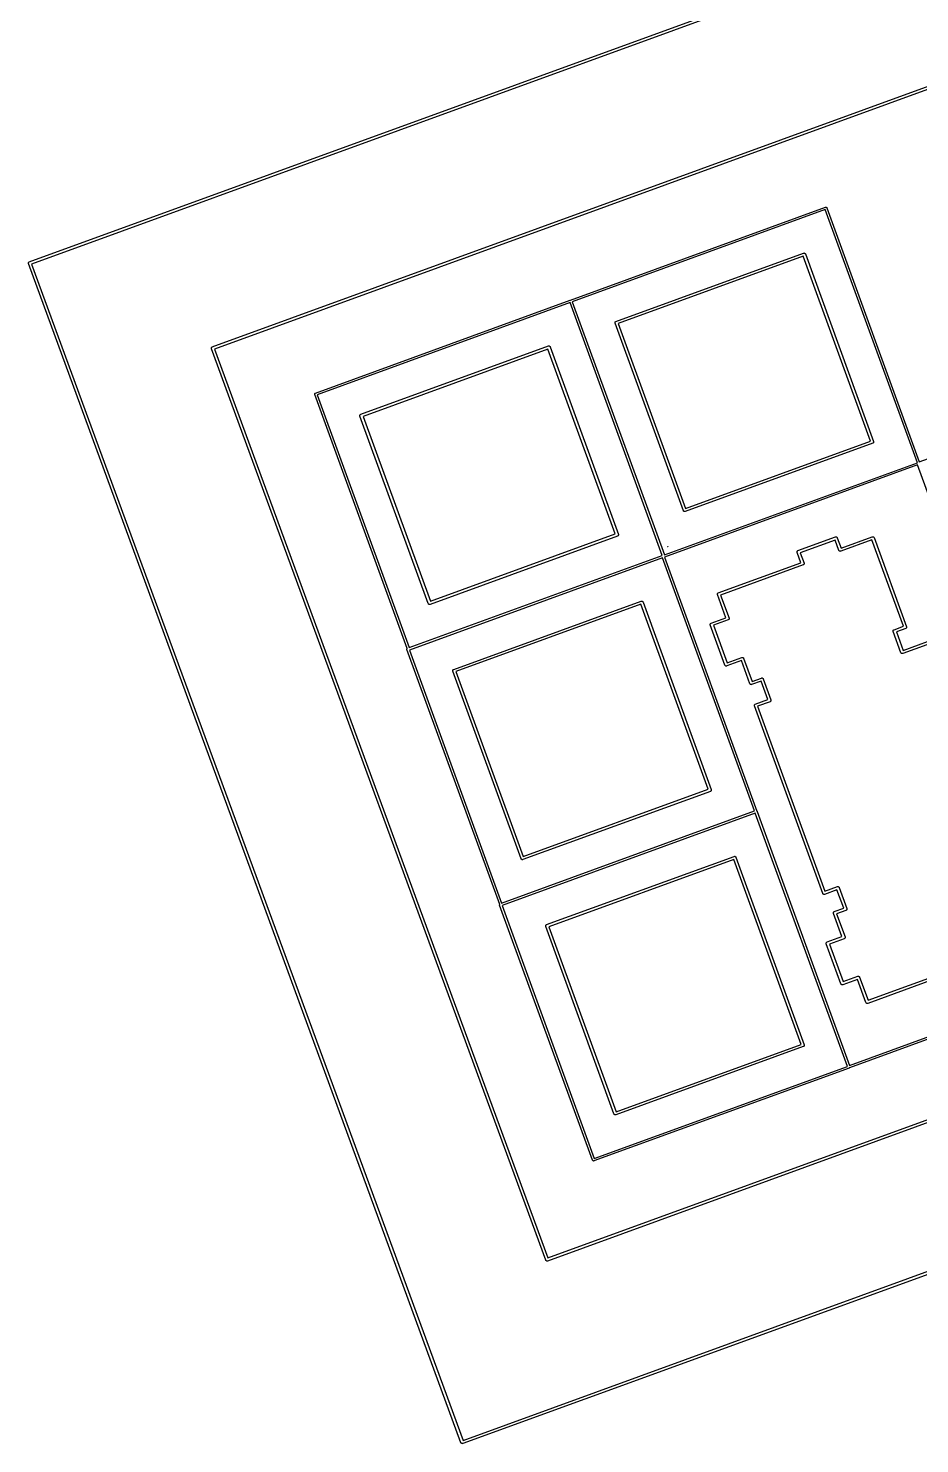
# Model space of a CAD drawing. Extents: x -216 to 296, y -238 to -44.
# Drawn here: x 66.3 to 128.8, y -238.1 to -138.8 of the extents above; entities that cross this region are included whole.
import ezdxf

# ---------------------------------------------------------------- set-up
doc = ezdxf.new("R2010")
doc.units = 0
doc.layers.add('BLACK', color=7, linetype='CONTINUOUS')

msp = doc.modelspace()

# ---------------------------------------------------------------- linework, layer by layer
at = {"layer": 'BLACK', "linetype": 'CONTINUOUS'}
for p, q in [((66.3469, -155.166), (120.51, -135.452)), ((120.644, -135.616), (66.5095, -155.32)), ((79.1881, -161.134), (130.51, -142.454)), ((130.644, -142.618), (79.3507, -161.287)), ((104.307, -157.849), (122.208, -151.334)), ((122.189, -151.5), (104.437, -157.961)), ((128.652, -169.258), (122.189, -151.5)), ((122.208, -151.334), (122.218, -151.332)), ((122.218, -151.332), (122.22, -151.33)), ((122.22, -151.33), (122.224, -151.331)), ((122.224, -151.331), (122.233, -151.329)), ((122.233, -151.329), (122.252, -151.336)), ((122.252, -151.336), (122.271, -151.339)), ((122.271, -151.339), (122.275, -151.344)), ((122.275, -151.344), (122.282, -151.347)), ((122.282, -151.347), (122.291, -151.363)), ((122.291, -151.363), (122.304, -151.378)), ((122.304, -151.378), (128.787, -169.191)), ((107.507, -159.34), (120.663, -154.552)), ((120.637, -154.774), (107.669, -159.494)), ((125.357, -167.742), (120.637, -154.774)), ((120.663, -154.552), (120.679, -154.551)), ((120.679, -154.551), (120.693, -154.546)), ((120.693, -154.546), (120.709, -154.55)), ((120.709, -154.55), (120.724, -154.55)), ((120.724, -154.55), (120.738, -154.558)), ((120.738, -154.558), (120.753, -154.563)), ((120.753, -154.563), (120.763, -154.575)), ((120.763, -154.575), (120.776, -154.584)), ((120.776, -154.584), (120.781, -154.599)), ((120.781, -154.599), (120.791, -154.612)), ((120.791, -154.612), (125.579, -167.767)), ((66.2811, -155.263), (66.2855, -155.248)), ((66.2866, -155.278), (66.2811, -155.263)), ((66.2849, -155.233), (66.2938, -155.219)), ((66.2855, -155.248), (66.2849, -155.233)), ((66.2872, -155.294), (66.2866, -155.278)), ((96.6314, -238.004), (66.2872, -155.294)), ((66.2938, -155.219), (66.2982, -155.204)), ((66.2982, -155.204), (66.3105, -155.194)), ((66.3105, -155.194), (66.3193, -155.181)), ((66.3193, -155.181), (66.3343, -155.176)), ((66.3343, -155.176), (66.3469, -155.166)), ((66.5095, -155.32), (96.7848, -237.841)), ((104.292, -157.862), (104.307, -157.849)), ((86.4167, -164.369), (104.285, -157.866)), ((104.29, -158.023), (86.5385, -164.484)), ((104.285, -157.866), (104.292, -157.862)), ((110.749, -175.768), (104.29, -158.023)), ((104.437, -157.961), (110.9, -175.719)), ((107.441, -159.437), (107.446, -159.422)), ((107.447, -159.452), (107.441, -159.437)), ((107.445, -159.406), (107.454, -159.393)), ((107.446, -159.422), (107.445, -159.406)), ((107.447, -159.468), (107.447, -159.452)), ((112.236, -172.624), (107.447, -159.468)), ((107.454, -159.393), (107.458, -159.378)), ((107.458, -159.378), (107.471, -159.368)), ((107.471, -159.368), (107.48, -159.355)), ((107.48, -159.355), (107.495, -159.35)), ((107.495, -159.35), (107.507, -159.34)), ((107.669, -159.494), (112.389, -172.462)), ((79.1224, -161.231), (79.1267, -161.216)), ((79.1278, -161.246), (79.1224, -161.231)), ((79.1261, -161.201), (79.135, -161.187)), ((79.1267, -161.216), (79.1261, -161.201)), ((79.1284, -161.262), (79.1278, -161.246)), ((102.584, -225.196), (79.1284, -161.262)), ((79.135, -161.187), (79.1394, -161.172)), ((79.1394, -161.172), (79.1518, -161.162)), ((79.1518, -161.162), (79.1605, -161.149)), ((79.1605, -161.149), (79.1755, -161.144)), ((79.1755, -161.144), (79.1881, -161.134)), ((79.3507, -161.287), (102.737, -225.033)), ((89.6059, -165.856), (102.762, -161.067)), ((102.736, -161.289), (89.7682, -166.009)), ((107.456, -174.257), (102.736, -161.289)), ((102.762, -161.067), (102.777, -161.067)), ((102.777, -161.067), (102.792, -161.061)), ((102.792, -161.061), (102.808, -161.066)), ((102.808, -161.066), (102.823, -161.065)), ((102.823, -161.065), (102.836, -161.074)), ((102.836, -161.074), (102.852, -161.078)), ((102.852, -161.078), (102.861, -161.091)), ((102.861, -161.091), (102.875, -161.1)), ((102.875, -161.1), (102.88, -161.115)), ((102.88, -161.115), (102.89, -161.127)), ((102.89, -161.127), (107.678, -174.283)), ((128.787, -169.191), (146.619, -162.701)), ((86.3673, -164.44), (86.374, -164.421)), ((86.369, -164.449), (86.3673, -164.44)), ((86.3685, -164.453), (86.369, -164.449)), ((86.3701, -164.455), (86.3685, -164.453)), ((86.3719, -164.465), (86.3701, -164.455)), ((92.8591, -182.289), (86.3719, -164.465)), ((86.374, -164.421), (86.3774, -164.402)), ((86.3774, -164.402), (86.3826, -164.398)), ((86.3826, -164.398), (86.3849, -164.391)), ((86.3849, -164.391), (86.4017, -164.382)), ((86.4017, -164.382), (86.4167, -164.369)), ((86.5385, -164.484), (92.9969, -182.229)), ((89.5401, -165.953), (89.5445, -165.938)), ((89.5456, -165.968), (89.5401, -165.953)), ((89.544, -165.922), (89.5528, -165.909)), ((89.5445, -165.938), (89.544, -165.922)), ((89.5461, -165.984), (89.5456, -165.968)), ((94.3344, -179.139), (89.5461, -165.984)), ((89.5528, -165.909), (89.5572, -165.894)), ((89.5572, -165.894), (89.5697, -165.884)), ((89.5697, -165.884), (89.5785, -165.871)), ((89.5785, -165.871), (89.5934, -165.865)), ((89.5934, -165.865), (89.6059, -165.856)), ((89.7682, -166.009), (94.4881, -178.977)), ((112.389, -172.462), (125.357, -167.742)), ((125.579, -167.767), (125.58, -167.783)), ((125.58, -167.783), (125.585, -167.798)), ((125.519, -167.895), (112.364, -172.684)), ((125.532, -167.886), (125.519, -167.895)), ((125.547, -167.88), (125.532, -167.886)), ((125.556, -167.867), (125.547, -167.88)), ((125.568, -167.857), (125.556, -167.867)), ((125.572, -167.842), (125.568, -167.857)), ((125.581, -167.829), (125.572, -167.842)), ((125.585, -167.798), (125.581, -167.813)), ((125.581, -167.813), (125.581, -167.829)), ((110.9, -175.719), (128.652, -169.258)), ((128.664, -169.416), (110.913, -175.877)), ((141.642, -205.075), (128.664, -169.416)), ((112.245, -172.636), (112.236, -172.624)), ((112.251, -172.651), (112.245, -172.636)), ((112.264, -172.66), (112.251, -172.651)), ((112.274, -172.673), (112.264, -172.66)), ((112.289, -172.677), (112.274, -172.673)), ((112.302, -172.686), (112.289, -172.677)), ((112.318, -172.685), (112.302, -172.686)), ((112.333, -172.69), (112.318, -172.685)), ((112.348, -172.684), (112.333, -172.69)), ((112.364, -172.684), (112.348, -172.684)), ((107.618, -174.411), (94.4626, -179.199)), ((94.4881, -178.977), (107.456, -174.257)), ((107.631, -174.401), (107.618, -174.411)), ((107.646, -174.396), (107.631, -174.401)), ((107.654, -174.383), (107.646, -174.396)), ((107.667, -174.373), (107.654, -174.383)), ((107.671, -174.358), (107.667, -174.373)), ((107.68, -174.344), (107.671, -174.358)), ((107.678, -174.283), (107.679, -174.299)), ((107.679, -174.299), (107.684, -174.313)), ((107.684, -174.313), (107.68, -174.329)), ((107.68, -174.329), (107.68, -174.344)), ((120.276, -175.417), (122.907, -174.46)), ((122.881, -174.682), (120.438, -175.571)), ((123.147, -175.41), (122.881, -174.682)), ((122.907, -174.46), (122.923, -174.459)), ((122.923, -174.459), (122.938, -174.454)), ((122.938, -174.454), (122.953, -174.458)), ((122.953, -174.458), (122.969, -174.458)), ((122.969, -174.458), (122.982, -174.466)), ((122.982, -174.466), (122.997, -174.471)), ((122.997, -174.471), (123.007, -174.483)), ((123.007, -174.483), (123.02, -174.492)), ((123.02, -174.492), (123.025, -174.507)), ((123.025, -174.507), (123.035, -174.52)), ((123.035, -174.52), (123.3, -175.248)), ((125.464, -174.673), (123.275, -175.47)), ((123.3, -175.248), (125.49, -174.451)), ((127.67, -180.734), (125.464, -174.673)), ((125.49, -174.451), (125.506, -174.45)), ((125.506, -174.45), (125.52, -174.445)), ((125.52, -174.445), (125.536, -174.449)), ((125.536, -174.449), (125.551, -174.449)), ((125.551, -174.449), (125.565, -174.458)), ((125.565, -174.458), (125.58, -174.462)), ((125.58, -174.462), (125.59, -174.474)), ((125.59, -174.474), (125.603, -174.483)), ((125.603, -174.483), (125.608, -174.498)), ((125.608, -174.498), (125.618, -174.511)), ((125.618, -174.511), (127.892, -180.76)), ((111.124, -175.153), (111.127, -175.146)), ((111.127, -175.16), (111.124, -175.153)), ((111.127, -175.146), (111.134, -175.143)), ((111.134, -175.163), (111.127, -175.16)), ((111.134, -175.143), (111.141, -175.146)), ((111.141, -175.16), (111.134, -175.163)), ((111.141, -175.146), (111.144, -175.153)), ((111.144, -175.153), (111.141, -175.16)), ((120.21, -175.515), (120.214, -175.5)), ((120.216, -175.53), (120.21, -175.515)), ((120.214, -175.484), (120.223, -175.471)), ((120.214, -175.5), (120.214, -175.484)), ((120.216, -175.546), (120.216, -175.53)), ((120.481, -176.274), (120.216, -175.546)), ((120.223, -175.471), (120.227, -175.455)), ((120.227, -175.455), (120.24, -175.446)), ((120.24, -175.446), (120.249, -175.433)), ((120.249, -175.433), (120.263, -175.427)), ((120.263, -175.427), (120.276, -175.417)), ((120.438, -175.571), (120.703, -176.299)), ((123.156, -175.423), (123.147, -175.41)), ((123.162, -175.438), (123.156, -175.423)), ((123.175, -175.446), (123.162, -175.438)), ((123.185, -175.459), (123.175, -175.446)), ((123.2, -175.463), (123.185, -175.459)), ((123.213, -175.472), (123.2, -175.463)), ((123.229, -175.472), (123.213, -175.472)), ((123.244, -175.476), (123.229, -175.472)), ((123.259, -175.47), (123.244, -175.476)), ((123.275, -175.47), (123.259, -175.47)), ((92.9969, -182.229), (110.749, -175.768)), ((110.765, -175.939), (93.0141, -182.4)), ((117.224, -193.684), (110.765, -175.939)), ((110.913, -175.877), (117.399, -193.7)), ((114.683, -178.384), (120.481, -176.274)), ((120.644, -176.428), (114.846, -178.538)), ((120.656, -176.418), (120.644, -176.428)), ((120.671, -176.412), (120.656, -176.418)), ((120.68, -176.399), (120.671, -176.412)), ((120.692, -176.39), (120.68, -176.399)), ((120.697, -176.374), (120.692, -176.39)), ((120.705, -176.361), (120.697, -176.374)), ((120.703, -176.299), (120.704, -176.315)), ((120.704, -176.315), (120.709, -176.33)), ((120.709, -176.33), (120.705, -176.345)), ((120.705, -176.345), (120.705, -176.361)), ((114.618, -178.482), (114.622, -178.466)), ((114.623, -178.496), (114.618, -178.482)), ((114.621, -178.451), (114.63, -178.437)), ((114.622, -178.466), (114.621, -178.451)), ((114.623, -178.512), (114.623, -178.496)), ((115.213, -180.133), (114.623, -178.512)), ((114.63, -178.437), (114.635, -178.422)), ((114.635, -178.422), (114.647, -178.412)), ((114.647, -178.412), (114.656, -178.399)), ((114.656, -178.399), (114.671, -178.394)), ((114.671, -178.394), (114.683, -178.384)), ((114.846, -178.538), (115.436, -180.159)), ((94.3441, -179.152), (94.3344, -179.139)), ((94.3496, -179.167), (94.3441, -179.152)), ((94.3627, -179.176), (94.3496, -179.167)), ((94.3724, -179.188), (94.3627, -179.176)), ((94.3877, -179.192), (94.3724, -179.188)), ((94.4008, -179.201), (94.3877, -179.192)), ((94.4166, -179.201), (94.4008, -179.201)), ((94.4319, -179.205), (94.4166, -179.201)), ((94.4467, -179.2), (94.4319, -179.205)), ((94.4626, -179.199), (94.4467, -179.2)), ((96.1214, -183.757), (109.277, -178.968)), ((109.251, -179.191), (96.2837, -183.91)), ((113.971, -192.158), (109.251, -179.191)), ((109.277, -178.968), (109.293, -178.968)), ((109.293, -178.968), (109.308, -178.962)), ((109.308, -178.962), (109.323, -178.967)), ((109.323, -178.967), (109.339, -178.966)), ((109.339, -178.966), (109.352, -178.975)), ((109.352, -178.975), (109.367, -178.979)), ((109.367, -178.979), (109.377, -178.992)), ((109.377, -178.992), (109.39, -179.001)), ((109.39, -179.001), (109.395, -179.016)), ((109.395, -179.016), (109.405, -179.028)), ((109.405, -179.028), (114.194, -192.184)), ((114.114, -180.607), (114.118, -180.592)), ((114.119, -180.622), (114.114, -180.607)), ((114.118, -180.576), (114.127, -180.563)), ((114.118, -180.592), (114.118, -180.576)), ((114.12, -180.638), (114.119, -180.622)), ((115.146, -183.457), (114.12, -180.638)), ((114.127, -180.563), (114.131, -180.548)), ((114.131, -180.548), (114.144, -180.538)), ((114.144, -180.538), (114.152, -180.525)), ((114.152, -180.525), (114.167, -180.519)), ((114.167, -180.519), (114.18, -180.509)), ((114.18, -180.509), (115.213, -180.133)), ((115.376, -180.287), (114.342, -180.663)), ((114.342, -180.663), (115.3, -183.294)), ((115.388, -180.277), (115.376, -180.287)), ((115.403, -180.272), (115.388, -180.277)), ((115.412, -180.259), (115.403, -180.272)), ((115.425, -180.249), (115.412, -180.259)), ((115.429, -180.234), (115.425, -180.249)), ((115.438, -180.221), (115.429, -180.234)), ((115.436, -180.159), (115.436, -180.175)), ((115.436, -180.175), (115.442, -180.19)), ((115.442, -180.19), (115.437, -180.205)), ((115.437, -180.205), (115.438, -180.221)), ((126.947, -181.071), (126.951, -181.056)), ((126.952, -181.086), (126.947, -181.071)), ((126.95, -181.04), (126.959, -181.027)), ((126.951, -181.056), (126.95, -181.04)), ((126.953, -181.102), (126.952, -181.086)), ((127.491, -182.582), (126.953, -181.102)), ((126.959, -181.027), (126.964, -181.012)), ((126.964, -181.012), (126.976, -181.002)), ((126.976, -181.002), (126.985, -180.989)), ((126.985, -180.989), (127, -180.983)), ((127, -180.983), (127.012, -180.973)), ((127.012, -180.973), (127.67, -180.734)), ((127.833, -180.888), (127.175, -181.127)), ((127.175, -181.127), (127.645, -182.419)), ((130.41, -181.626), (127.619, -182.641)), ((127.645, -182.419), (130.436, -181.403)), ((127.845, -180.878), (127.833, -180.888)), ((127.86, -180.873), (127.845, -180.878)), ((127.869, -180.859), (127.86, -180.873)), ((127.881, -180.85), (127.869, -180.859)), ((127.886, -180.835), (127.881, -180.85)), ((127.894, -180.821), (127.886, -180.835)), ((127.892, -180.76), (127.893, -180.775)), ((127.893, -180.775), (127.898, -180.79)), ((127.898, -180.79), (127.894, -180.806)), ((127.894, -180.806), (127.894, -180.821)), ((92.8373, -182.34), (92.844, -182.321)), ((92.839, -182.349), (92.8373, -182.34)), ((92.8385, -182.353), (92.839, -182.349)), ((92.8401, -182.355), (92.8385, -182.353)), ((92.8419, -182.365), (92.8401, -182.355)), ((99.3498, -200.246), (92.8419, -182.365)), ((92.844, -182.321), (92.8474, -182.302)), ((92.8474, -182.302), (92.8526, -182.298)), ((92.8526, -182.298), (92.8549, -182.291)), ((92.8549, -182.291), (92.8591, -182.289)), ((93.0141, -182.4), (99.4726, -200.145)), ((127.501, -182.594), (127.491, -182.582)), ((127.506, -182.609), (127.501, -182.594)), ((127.52, -182.618), (127.506, -182.609)), ((127.529, -182.63), (127.52, -182.618)), ((127.545, -182.635), (127.529, -182.63)), ((127.558, -182.644), (127.545, -182.635)), ((127.574, -182.643), (127.558, -182.644)), ((127.589, -182.647), (127.574, -182.643)), ((127.604, -182.642), (127.589, -182.647)), ((127.619, -182.641), (127.604, -182.642)), ((115.156, -183.469), (115.146, -183.457)), ((115.161, -183.484), (115.156, -183.469)), ((115.174, -183.493), (115.161, -183.484)), ((115.184, -183.505), (115.174, -183.493)), ((115.199, -183.51), (115.184, -183.505)), ((115.213, -183.519), (115.199, -183.51)), ((115.228, -183.518), (115.213, -183.519)), ((115.244, -183.522), (115.228, -183.518)), ((115.258, -183.517), (115.244, -183.522)), ((115.274, -183.516), (115.258, -183.517)), ((116.308, -183.14), (115.274, -183.516)), ((115.3, -183.294), (116.334, -182.918)), ((116.898, -184.761), (116.308, -183.14)), ((116.334, -182.918), (116.349, -182.918)), ((116.349, -182.918), (116.364, -182.912)), ((116.364, -182.912), (116.379, -182.917)), ((116.379, -182.917), (116.395, -182.916)), ((116.395, -182.916), (116.408, -182.925)), ((116.408, -182.925), (116.424, -182.929)), ((116.424, -182.929), (116.433, -182.942)), ((116.433, -182.942), (116.447, -182.951)), ((116.447, -182.951), (116.452, -182.965)), ((116.452, -182.965), (116.462, -182.978)), ((116.462, -182.978), (117.052, -184.599)), ((96.0556, -183.854), (96.06, -183.839)), ((96.061, -183.869), (96.0556, -183.854)), ((96.0594, -183.823), (96.0683, -183.81)), ((96.06, -183.839), (96.0594, -183.823)), ((96.0616, -183.885), (96.061, -183.869)), ((100.85, -197.041), (96.0616, -183.885)), ((96.0683, -183.81), (96.0727, -183.795)), ((96.0727, -183.795), (96.0851, -183.785)), ((96.0851, -183.785), (96.094, -183.772)), ((96.094, -183.772), (96.1089, -183.766)), ((96.1089, -183.766), (96.1214, -183.757)), ((96.2837, -183.91), (101.004, -196.878)), ((117.684, -184.582), (117.026, -184.821)), ((117.052, -184.599), (117.709, -184.359)), ((118.154, -185.874), (117.684, -184.582)), ((117.709, -184.359), (117.725, -184.359)), ((117.725, -184.359), (117.74, -184.353)), ((117.74, -184.353), (117.755, -184.358)), ((117.755, -184.358), (117.771, -184.357)), ((117.771, -184.357), (117.784, -184.366)), ((117.784, -184.366), (117.8, -184.371)), ((117.8, -184.371), (117.809, -184.383)), ((117.809, -184.383), (117.822, -184.392)), ((117.822, -184.392), (117.828, -184.407)), ((117.828, -184.407), (117.838, -184.419)), ((117.838, -184.419), (118.376, -185.899)), ((116.908, -184.774), (116.898, -184.761)), ((116.913, -184.789), (116.908, -184.774)), ((116.926, -184.797), (116.913, -184.789)), ((116.936, -184.81), (116.926, -184.797)), ((116.951, -184.814), (116.936, -184.81)), ((116.964, -184.823), (116.951, -184.814)), ((116.98, -184.823), (116.964, -184.823)), ((116.995, -184.827), (116.98, -184.823)), ((117.01, -184.822), (116.995, -184.827)), ((117.026, -184.821), (117.01, -184.822)), ((117.215, -186.289), (117.219, -186.274)), ((117.22, -186.304), (117.215, -186.289)), ((117.218, -186.258), (117.227, -186.245)), ((117.219, -186.274), (117.218, -186.258)), ((117.22, -186.32), (117.22, -186.304)), ((122.009, -199.476), (117.22, -186.32)), ((117.227, -186.245), (117.232, -186.23)), ((117.232, -186.23), (117.244, -186.22)), ((117.244, -186.22), (117.253, -186.207)), ((117.253, -186.207), (117.268, -186.201)), ((117.268, -186.201), (117.28, -186.192)), ((117.28, -186.192), (118.154, -185.874)), ((118.317, -186.027), (117.443, -186.345)), ((117.443, -186.345), (122.162, -199.313)), ((118.329, -186.018), (118.317, -186.027)), ((118.344, -186.012), (118.329, -186.018)), ((118.353, -185.999), (118.344, -186.012)), ((118.365, -185.989), (118.353, -185.999)), ((118.37, -185.974), (118.365, -185.989)), ((118.378, -185.961), (118.37, -185.974)), ((118.376, -185.899), (118.377, -185.915)), ((118.377, -185.915), (118.382, -185.93)), ((118.382, -185.93), (118.378, -185.945)), ((118.378, -185.945), (118.378, -185.961)), ((114.134, -192.312), (100.978, -197.1)), ((101.004, -196.878), (113.971, -192.158)), ((114.146, -192.302), (114.134, -192.312)), ((114.161, -192.297), (114.146, -192.302)), ((114.17, -192.284), (114.161, -192.297)), ((114.182, -192.274), (114.17, -192.284)), ((114.187, -192.259), (114.182, -192.274)), ((114.196, -192.246), (114.187, -192.259)), ((114.194, -192.184), (114.194, -192.2)), ((114.194, -192.2), (114.199, -192.215)), ((114.199, -192.215), (114.195, -192.23)), ((114.195, -192.23), (114.196, -192.246)), ((99.4726, -200.145), (117.224, -193.684)), ((117.274, -193.845), (99.5142, -200.309)), ((123.739, -211.605), (117.274, -193.845)), ((117.399, -193.7), (117.401, -193.709)), ((117.401, -193.709), (117.403, -193.712)), ((117.404, -193.725), (117.401, -193.733)), ((117.401, -193.733), (123.882, -211.539)), ((117.403, -193.712), (117.402, -193.715)), ((117.402, -193.715), (117.404, -193.725)), ((100.86, -197.053), (100.85, -197.041)), ((100.865, -197.068), (100.86, -197.053)), ((100.878, -197.077), (100.865, -197.068)), ((100.888, -197.089), (100.878, -197.077)), ((100.903, -197.094), (100.888, -197.089)), ((100.916, -197.102), (100.903, -197.094)), ((100.932, -197.102), (100.916, -197.102)), ((100.947, -197.106), (100.932, -197.102)), ((100.962, -197.101), (100.947, -197.106)), ((100.978, -197.1), (100.962, -197.101)), ((102.637, -201.658), (115.793, -196.87)), ((115.767, -197.092), (102.799, -201.812)), ((120.487, -210.059), (115.767, -197.092)), ((115.793, -196.87), (115.808, -196.869)), ((115.808, -196.869), (115.823, -196.864)), ((115.823, -196.864), (115.838, -196.868)), ((115.838, -196.868), (115.854, -196.867)), ((115.854, -196.867), (115.867, -196.876)), ((115.867, -196.876), (115.883, -196.881)), ((115.883, -196.881), (115.892, -196.893)), ((115.892, -196.893), (115.906, -196.902)), ((115.906, -196.902), (115.911, -196.917)), ((115.911, -196.917), (115.921, -196.929)), ((115.921, -196.929), (120.709, -210.085)), ((122.019, -199.488), (122.009, -199.476)), ((122.024, -199.503), (122.019, -199.488)), ((122.037, -199.512), (122.024, -199.503)), ((122.047, -199.524), (122.037, -199.512)), ((122.062, -199.529), (122.047, -199.524)), ((122.075, -199.538), (122.062, -199.529)), ((122.091, -199.537), (122.075, -199.538)), ((122.106, -199.541), (122.091, -199.537)), ((122.121, -199.536), (122.106, -199.541)), ((122.137, -199.535), (122.121, -199.536)), ((123.011, -199.217), (122.137, -199.535)), ((122.162, -199.313), (123.036, -198.995)), ((123.481, -200.509), (123.011, -199.217)), ((123.036, -198.995), (123.052, -198.995)), ((123.052, -198.995), (123.067, -198.989)), ((123.067, -198.989), (123.082, -198.994)), ((123.082, -198.994), (123.098, -198.993)), ((123.098, -198.993), (123.111, -199.002)), ((123.111, -199.002), (123.127, -199.006)), ((123.127, -199.006), (123.136, -199.019)), ((123.136, -199.019), (123.149, -199.028)), ((123.149, -199.028), (123.155, -199.042)), ((123.155, -199.042), (123.165, -199.055)), ((123.165, -199.055), (123.703, -200.535)), ((99.343, -200.265), (99.3497, -200.246)), ((99.3448, -200.274), (99.343, -200.265)), ((99.3442, -200.278), (99.3448, -200.274)), ((99.3459, -200.281), (99.3442, -200.278)), ((99.3476, -200.29), (99.3459, -200.281)), ((105.863, -218.191), (99.3476, -200.29)), ((99.3497, -200.246), (99.3498, -200.246)), ((99.5142, -200.309), (105.978, -218.07)), ((122.823, -200.749), (123.481, -200.509)), ((123.703, -200.535), (123.704, -200.551)), ((123.704, -200.551), (123.709, -200.566)), ((169.338, -201.005), (102.712, -225.255)), ((102.737, -225.033), (169.176, -200.851)), ((122.758, -200.846), (122.762, -200.831)), ((122.763, -200.861), (122.758, -200.846)), ((122.761, -200.815), (122.77, -200.802)), ((122.762, -200.831), (122.761, -200.815)), ((122.764, -200.877), (122.763, -200.861)), ((123.354, -202.498), (122.764, -200.877)), ((122.77, -200.802), (122.775, -200.787)), ((122.775, -200.787), (122.787, -200.777)), ((122.787, -200.777), (122.796, -200.764)), ((122.796, -200.764), (122.811, -200.759)), ((122.811, -200.759), (122.823, -200.749)), ((123.643, -200.663), (122.986, -200.903)), ((122.986, -200.903), (123.576, -202.524)), ((123.656, -200.653), (123.643, -200.663)), ((123.671, -200.648), (123.656, -200.653)), ((123.68, -200.635), (123.671, -200.648)), ((123.692, -200.625), (123.68, -200.635)), ((123.697, -200.61), (123.692, -200.625)), ((123.705, -200.597), (123.697, -200.61)), ((123.709, -200.566), (123.705, -200.581)), ((123.705, -200.581), (123.705, -200.597)), ((102.571, -201.755), (102.575, -201.74)), ((102.577, -201.77), (102.571, -201.755)), ((102.575, -201.724), (102.584, -201.711)), ((102.575, -201.74), (102.575, -201.724)), ((102.577, -201.786), (102.577, -201.77)), ((107.365, -214.942), (102.577, -201.786)), ((102.584, -201.711), (102.588, -201.696)), ((102.588, -201.696), (102.601, -201.686)), ((102.601, -201.686), (102.609, -201.673)), ((102.609, -201.673), (102.624, -201.668)), ((102.624, -201.668), (102.637, -201.658)), ((102.799, -201.812), (107.519, -214.779)), ((122.32, -202.874), (123.354, -202.498)), ((123.576, -202.524), (123.576, -202.539)), ((123.576, -202.539), (123.582, -202.554)), ((122.254, -202.972), (122.259, -202.956)), ((122.26, -202.987), (122.254, -202.972)), ((122.258, -202.941), (122.267, -202.927)), ((122.259, -202.956), (122.258, -202.941)), ((122.26, -203.002), (122.26, -202.987)), ((123.286, -205.821), (122.26, -203.002)), ((122.267, -202.927), (122.271, -202.912)), ((122.271, -202.912), (122.284, -202.902)), ((122.284, -202.902), (122.293, -202.889)), ((122.293, -202.889), (122.307, -202.884)), ((122.307, -202.884), (122.32, -202.874)), ((123.516, -202.652), (122.482, -203.028)), ((122.482, -203.028), (123.44, -205.659)), ((123.528, -202.642), (123.516, -202.652)), ((123.543, -202.637), (123.528, -202.642)), ((123.552, -202.623), (123.543, -202.637)), ((123.565, -202.614), (123.552, -202.623)), ((123.569, -202.598), (123.565, -202.614)), ((123.578, -202.585), (123.569, -202.598)), ((123.582, -202.554), (123.577, -202.569)), ((123.577, -202.569), (123.578, -202.585)), ((124.448, -205.505), (123.414, -205.881)), ((123.44, -205.659), (124.474, -205.283)), ((123.882, -211.539), (141.642, -205.075)), ((141.764, -205.19), (123.894, -211.695)), ((125.038, -207.126), (124.448, -205.505)), ((124.474, -205.283), (124.489, -205.282)), ((124.489, -205.282), (124.504, -205.277)), ((124.504, -205.277), (124.52, -205.281)), ((124.52, -205.281), (124.535, -205.281)), ((124.535, -205.281), (124.548, -205.29)), ((124.548, -205.29), (124.564, -205.294)), ((124.564, -205.294), (124.573, -205.306)), ((124.573, -205.306), (124.587, -205.315)), ((124.587, -205.315), (124.592, -205.33)), ((124.592, -205.33), (124.602, -205.343)), ((124.602, -205.343), (125.192, -206.964)), ((130.964, -205.075), (125.166, -207.186)), ((125.192, -206.964), (130.99, -204.853)), ((123.296, -205.834), (123.286, -205.821)), ((123.301, -205.849), (123.296, -205.834)), ((123.314, -205.858), (123.301, -205.849)), ((123.324, -205.87), (123.314, -205.858)), ((123.339, -205.874), (123.324, -205.87)), ((123.353, -205.883), (123.339, -205.874)), ((123.368, -205.883), (123.353, -205.883)), ((123.384, -205.887), (123.368, -205.883)), ((123.399, -205.882), (123.384, -205.887)), ((123.414, -205.881), (123.399, -205.882)), ((182.156, -206.982), (96.7595, -238.064)), ((96.7848, -237.841), (181.993, -206.828)), ((125.048, -207.138), (125.038, -207.126)), ((125.053, -207.153), (125.048, -207.138)), ((125.066, -207.162), (125.053, -207.153)), ((125.076, -207.175), (125.066, -207.162)), ((125.091, -207.179), (125.076, -207.175)), ((125.104, -207.188), (125.091, -207.179)), ((125.12, -207.187), (125.104, -207.188)), ((125.135, -207.192), (125.12, -207.187)), ((125.15, -207.186), (125.135, -207.192)), ((125.166, -207.186), (125.15, -207.186)), ((120.649, -210.213), (107.494, -215.001)), ((107.519, -214.779), (120.487, -210.059)), ((120.662, -210.203), (120.649, -210.213)), ((120.677, -210.198), (120.662, -210.203)), ((120.685, -210.185), (120.677, -210.198)), ((120.698, -210.175), (120.685, -210.185)), ((120.702, -210.16), (120.698, -210.175)), ((120.711, -210.147), (120.702, -210.16)), ((120.709, -210.085), (120.71, -210.101)), ((120.71, -210.101), (120.715, -210.116)), ((120.715, -210.116), (120.711, -210.131)), ((120.711, -210.131), (120.711, -210.147)), ((123.86, -211.721), (105.959, -218.236)), ((105.978, -218.07), (123.739, -211.605)), ((123.875, -211.708), (123.86, -211.721)), ((123.892, -211.699), (123.875, -211.708)), ((123.894, -211.695), (123.892, -211.699)), ((107.375, -214.954), (107.365, -214.942)), ((107.381, -214.969), (107.375, -214.954)), ((107.394, -214.978), (107.381, -214.969)), ((107.403, -214.99), (107.394, -214.978)), ((107.419, -214.995), (107.403, -214.99)), ((107.432, -215.004), (107.419, -214.995)), ((107.448, -215.003), (107.432, -215.004)), ((107.463, -215.007), (107.448, -215.003)), ((107.478, -215.002), (107.463, -215.007)), ((107.494, -215.001), (107.478, -215.002)), ((105.876, -218.206), (105.863, -218.191)), ((105.885, -218.223), (105.876, -218.206)), ((105.892, -218.226), (105.885, -218.223)), ((105.896, -218.231), (105.892, -218.226)), ((105.915, -218.234), (105.896, -218.231)), ((105.934, -218.241), (105.915, -218.234)), ((105.943, -218.239), (105.934, -218.241)), ((105.947, -218.24), (105.943, -218.239)), ((105.949, -218.238), (105.947, -218.24)), ((105.959, -218.236), (105.949, -218.238)), ((102.594, -225.208), (102.584, -225.196)), ((102.599, -225.223), (102.594, -225.208)), ((102.612, -225.232), (102.599, -225.223)), ((102.622, -225.244), (102.612, -225.232)), ((102.637, -225.249), (102.622, -225.244)), ((102.65, -225.257), (102.637, -225.249)), ((102.666, -225.257), (102.65, -225.257)), ((102.682, -225.261), (102.666, -225.257)), ((102.696, -225.256), (102.682, -225.261)), ((102.712, -225.255), (102.696, -225.256)), ((96.6411, -238.016), (96.6314, -238.004)), ((96.6465, -238.031), (96.6411, -238.016)), ((96.6597, -238.04), (96.6465, -238.031)), ((96.6696, -238.053), (96.6597, -238.04)), ((96.6847, -238.057), (96.6696, -238.053)), ((96.6977, -238.066), (96.6847, -238.057)), ((96.7137, -238.065), (96.6977, -238.066)), ((96.729, -238.069), (96.7137, -238.065)), ((96.7438, -238.064), (96.729, -238.069)), ((96.7595, -238.064), (96.7438, -238.064))]:
    msp.add_line(p, q, dxfattribs=at)

doc.saveas('drawing.dxf')
